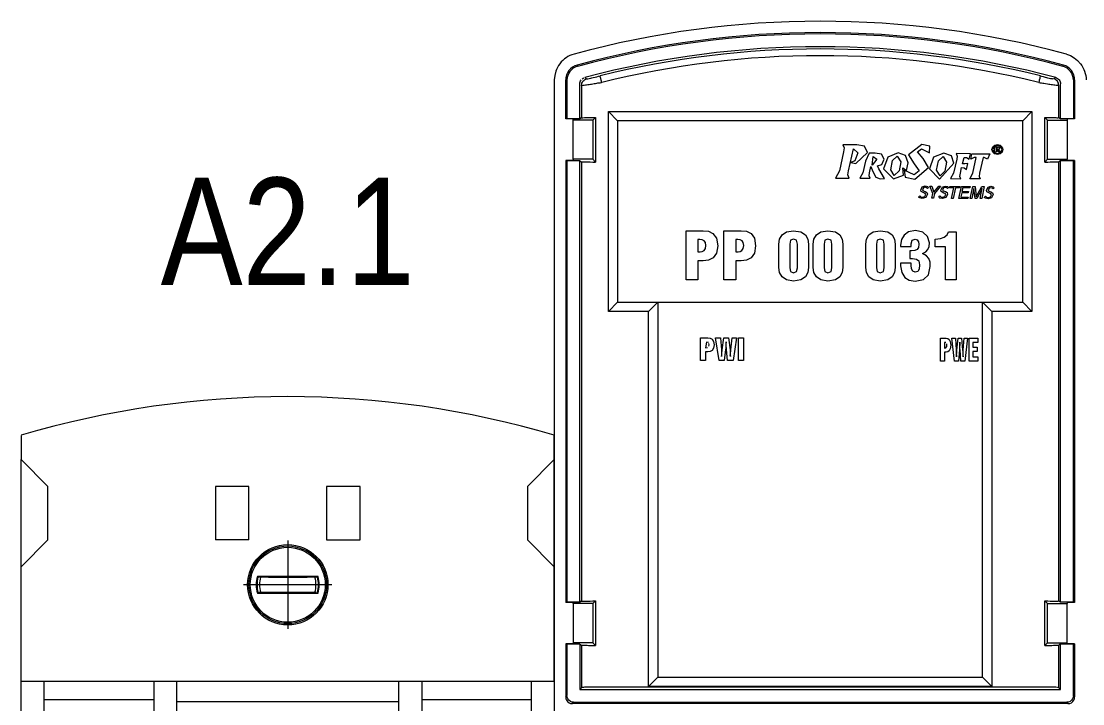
# Model space of a CAD drawing. Header units: millimetres. Extents: x -6000 to 26000, y -6000 to 26000.
# Drawn here: x 86.51 to 97.54, y -4534.85 to -4527.76 of the extents above; entities that cross this region are included whole.
import ezdxf

# ---------------------------------------------------------------- set-up
doc = ezdxf.new("R2010")
doc.units = ezdxf.units.MM
doc.header["$MEASUREMENT"] = 0
doc.linetypes.add('DOT_CENTER', pattern=[14, 12, -1, 0, -1])
for name, color, linetype, lineweight in [('Чертеж и Рисунок_Ном._пера__1', 7, 'Continuous', 15), ('Чертеж и Рисунок_Ном._пера__2', 8, 'Continuous', 15), ('Чертеж и Рисунок_Ном._пера__7', 7, 'Continuous', 15)]:
    doc.layers.add(name, color=color, linetype=linetype, lineweight=lineweight)
doc.styles.add('СГЕНЕРИР_СТИЛЬ_1', font='')
doc.styles.get('СГЕНЕРИР_СТИЛЬ_1').set_extended_font_data('Arial Narrow')

msp = doc.modelspace()

# ---------------------------------------------------------------- linework, layer by layer
at = {"layer": 'Чертеж и Рисунок_Ном._пера__1', "color": 7, "linetype": 'Continuous', "lineweight": 15, "flags": 128}
for points in [[(95.272, -4529.061), (95.192, -4529.045), (95.046, -4529.044), (95.06, -4529.077), (95.053, -4529.12), (95.01, -4529.314), (94.969, -4529.391), (95.113, -4529.391), (95.098, -4529.358), (95.105, -4529.315), (95.155, -4529.086)], [(95.128, -4529.228), (95.18, -4529.239), (95.302, -4529.124), (95.272, -4529.061)], [(95.948, -4529.059), (95.866, -4529.042), (95.727, -4529.149), (95.785, -4529.244)], [(95.861, -4529.088), (95.944, -4529.127), (95.948, -4529.059)], [(96.602, -4529.121), (96.594, -4529.094), (96.602, -4529.068)], [(96.602, -4529.121), (96.594, -4529.094), (96.602, -4529.068)], [(96.602, -4529.068), (96.623, -4529.049)], [(96.602, -4529.068), (96.623, -4529.049)], [(96.611, -4529.073), (96.605, -4529.095), (96.611, -4529.116), (96.628, -4529.131)], [(96.611, -4529.073), (96.605, -4529.095), (96.611, -4529.116), (96.628, -4529.131)], [(96.628, -4529.058), (96.611, -4529.073)], [(96.628, -4529.058), (96.611, -4529.073)], [(96.623, -4529.049), (96.651, -4529.042)], [(96.623, -4529.049), (96.651, -4529.042)], [(96.625, -4529.123), (96.625, -4529.067), (96.637, -4529.067), (96.656, -4529.067), (96.671, -4529.075)], [(96.625, -4529.123), (96.625, -4529.067), (96.637, -4529.067), (96.656, -4529.067), (96.671, -4529.075)], [(96.651, -4529.053), (96.628, -4529.058)], [(96.651, -4529.053), (96.628, -4529.058)], [(96.655, -4529.077), (96.642, -4529.076), (96.637, -4529.091)], [(96.655, -4529.077), (96.642, -4529.076), (96.637, -4529.091)], [(96.651, -4529.042), (96.679, -4529.049)], [(96.651, -4529.042), (96.679, -4529.049)], [(96.673, -4529.058), (96.651, -4529.053)], [(96.673, -4529.058), (96.651, -4529.053)], [(96.659, -4529.088), (96.655, -4529.077)], [(96.659, -4529.088), (96.655, -4529.077)], [(96.671, -4529.075), (96.669, -4529.094)], [(96.671, -4529.075), (96.669, -4529.094)], [(96.69, -4529.074), (96.673, -4529.058)], [(96.69, -4529.074), (96.673, -4529.058)], [(96.673, -4529.132), (96.69, -4529.116), (96.696, -4529.095), (96.69, -4529.074)], [(96.673, -4529.132), (96.69, -4529.116), (96.696, -4529.095), (96.69, -4529.074)], [(96.679, -4529.049), (96.699, -4529.069)], [(96.679, -4529.049), (96.699, -4529.069)], [(96.699, -4529.069), (96.707, -4529.095), (96.699, -4529.121)], [(96.699, -4529.069), (96.707, -4529.095), (96.699, -4529.121)], [(95.155, -4529.086), (95.201, -4529.13), (95.172, -4529.212)], [(95.448, -4529.143), (95.382, -4529.133), (95.32, -4529.133), (95.281, -4529.215), (95.253, -4529.335), (95.222, -4529.392), (95.329, -4529.393), (95.318, -4529.367), (95.323, -4529.336), (95.337, -4529.272), (95.356, -4529.322), (95.388, -4529.382)], [(95.452, -4529.25), (95.474, -4529.194), (95.448, -4529.143)], [(95.512, -4529.172), (95.469, -4529.294), (95.573, -4529.399), (95.676, -4529.36), (95.668, -4529.285)], [(95.698, -4529.158), (95.619, -4529.129), (95.512, -4529.172)], [(95.563, -4529.209), (95.611, -4529.164)], [(95.611, -4529.164), (95.647, -4529.223), (95.631, -4529.316)], [(95.668, -4529.285), (95.708, -4529.311), (95.723, -4529.234), (95.698, -4529.158)], [(95.785, -4529.244), (95.839, -4529.314), (95.786, -4529.356), (95.684, -4529.31), (95.693, -4529.382), (95.793, -4529.402), (95.935, -4529.281), (95.879, -4529.188)], [(95.879, -4529.188), (95.82, -4529.118), (95.861, -4529.088)], [(95.987, -4529.174), (95.944, -4529.296), (96.049, -4529.402), (96.198, -4529.237), (96.174, -4529.16)], [(96.095, -4529.131), (95.987, -4529.174)], [(96.038, -4529.212), (96.086, -4529.166)], [(96.086, -4529.166), (96.122, -4529.225), (96.106, -4529.318)], [(96.174, -4529.16), (96.095, -4529.131)], [(96.622, -4529.14), (96.602, -4529.121)], [(96.622, -4529.14), (96.602, -4529.121)], [(96.651, -4529.147), (96.622, -4529.14)], [(96.651, -4529.147), (96.622, -4529.14)], [(96.651, -4529.104), (96.64, -4529.1), (96.637, -4529.123), (96.625, -4529.123)], [(96.651, -4529.104), (96.64, -4529.1), (96.637, -4529.123), (96.625, -4529.123)], [(96.628, -4529.131), (96.651, -4529.137)], [(96.628, -4529.131), (96.651, -4529.137)], [(96.637, -4529.091), (96.651, -4529.091)], [(96.637, -4529.091), (96.651, -4529.091)], [(96.651, -4529.137), (96.673, -4529.132)], [(96.651, -4529.137), (96.673, -4529.132)], [(96.679, -4529.14), (96.651, -4529.147)], [(96.679, -4529.14), (96.651, -4529.147)], [(96.669, -4529.094), (96.657, -4529.098)], [(96.669, -4529.094), (96.657, -4529.098)], [(96.699, -4529.121), (96.679, -4529.14)], [(96.699, -4529.121), (96.679, -4529.14)], [(95.172, -4529.212), (95.128, -4529.228)], [(95.42, -4529.295), (95.406, -4529.265), (95.452, -4529.25)], [(95.478, -4529.394), (95.42, -4529.295)], [(95.631, -4529.316), (95.58, -4529.364), (95.545, -4529.306), (95.563, -4529.209)], [(96.056, -4529.367), (96.02, -4529.308), (96.038, -4529.212)], [(95.388, -4529.382), (95.434, -4529.399)], [(95.434, -4529.399), (95.478, -4529.394)], [(96.106, -4529.318), (96.056, -4529.367)], [(95.901, -4529.551), (95.886, -4529.545), (95.86, -4529.531), (95.854, -4529.515), (95.871, -4529.481)], [(95.871, -4529.481), (95.901, -4529.473)], [(95.883, -4529.492), (95.873, -4529.51), (95.877, -4529.521)], [(95.877, -4529.521), (95.891, -4529.527), (95.902, -4529.531), (95.919, -4529.54), (95.926, -4529.559), (95.907, -4529.593)], [(95.915, -4529.491), (95.9, -4529.487), (95.883, -4529.492)], [(95.901, -4529.473), (95.924, -4529.479)], [(95.924, -4529.479), (95.936, -4529.488), (95.925, -4529.499), (95.915, -4529.491)], [(96.109, -4529.552), (96.095, -4529.546), (96.068, -4529.532), (96.063, -4529.516), (96.08, -4529.482)], [(96.08, -4529.482), (96.11, -4529.474), (96.133, -4529.48), (96.144, -4529.489), (96.134, -4529.5), (96.124, -4529.492)], [(96.091, -4529.493), (96.082, -4529.511), (96.086, -4529.522)], [(96.086, -4529.522), (96.1, -4529.528), (96.111, -4529.532), (96.128, -4529.541)], [(96.124, -4529.492), (96.109, -4529.488), (96.091, -4529.493)], [(96.542, -4529.535), (96.536, -4529.518), (96.554, -4529.484)], [(96.554, -4529.484), (96.583, -4529.476), (96.607, -4529.482)], [(96.565, -4529.496), (96.555, -4529.514), (96.559, -4529.524)], [(96.559, -4529.524), (96.573, -4529.531), (96.584, -4529.534), (96.601, -4529.544)], [(96.582, -4529.491), (96.565, -4529.496)], [(96.597, -4529.494), (96.582, -4529.491)], [(96.607, -4529.482), (96.618, -4529.491), (96.607, -4529.502), (96.597, -4529.494)], [(95.846, -4529.597), (95.833, -4529.588), (95.844, -4529.576)], [(95.844, -4529.576), (95.857, -4529.585)], [(95.907, -4529.593), (95.871, -4529.603), (95.846, -4529.597)], [(95.857, -4529.585), (95.875, -4529.589)], [(95.875, -4529.589), (95.897, -4529.582)], [(95.897, -4529.582), (95.906, -4529.562), (95.901, -4529.551)], [(96.054, -4529.598), (96.042, -4529.589), (96.053, -4529.577)], [(96.053, -4529.577), (96.065, -4529.586)], [(96.116, -4529.594), (96.08, -4529.604), (96.054, -4529.598)], [(96.065, -4529.586), (96.084, -4529.59)], [(96.084, -4529.59), (96.106, -4529.583)], [(96.106, -4529.583), (96.115, -4529.563), (96.109, -4529.552)], [(96.128, -4529.541), (96.134, -4529.56), (96.116, -4529.594)], [(96.554, -4529.606), (96.528, -4529.6), (96.515, -4529.591), (96.526, -4529.58)], [(96.526, -4529.58), (96.539, -4529.589)], [(96.539, -4529.589), (96.557, -4529.593)], [(96.583, -4529.555), (96.569, -4529.549), (96.542, -4529.535)], [(96.589, -4529.596), (96.554, -4529.606)], [(96.557, -4529.593), (96.579, -4529.585)], [(96.579, -4529.585), (96.588, -4529.566), (96.583, -4529.555)], [(96.601, -4529.544), (96.608, -4529.562), (96.589, -4529.596)]]:
    msp.add_lwpolyline(points, dxfattribs=at)
for points in [[(95.349, -4529.256), (95.361, -4529.166), (95.398, -4529.194)], [(96.371, -4529.138), (96.222, -4529.137), (96.233, -4529.162), (96.228, -4529.194), (96.196, -4529.34), (96.165, -4529.397), (96.272, -4529.398), (96.262, -4529.373), (96.267, -4529.34), (96.279, -4529.282), (96.307, -4529.283), (96.33, -4529.301), (96.344, -4529.241), (96.312, -4529.244), (96.288, -4529.244), (96.304, -4529.176), (96.329, -4529.176), (96.358, -4529.193)], [(96.573, -4529.139), (96.548, -4529.193), (96.512, -4529.177), (96.502, -4529.177), (96.465, -4529.341), (96.461, -4529.374), (96.471, -4529.399), (96.363, -4529.398), (96.394, -4529.341), (96.431, -4529.177), (96.41, -4529.176), (96.374, -4529.193), (96.386, -4529.138)], [(96.657, -4529.098), (96.666, -4529.105), (96.677, -4529.123), (96.662, -4529.123), (96.657, -4529.114)], [(96.657, -4529.098), (96.666, -4529.105), (96.677, -4529.123), (96.662, -4529.123), (96.657, -4529.114)], [(95.969, -4529.476), (95.992, -4529.536), (96.041, -4529.476), (96.06, -4529.476), (95.997, -4529.551), (95.987, -4529.601), (95.97, -4529.601), (95.98, -4529.551), (95.949, -4529.476)], [(96.19, -4529.602), (96.173, -4529.602), (96.197, -4529.492), (96.154, -4529.492), (96.157, -4529.477), (96.259, -4529.477), (96.256, -4529.492), (96.214, -4529.492)], [(96.343, -4529.603), (96.251, -4529.602), (96.277, -4529.477), (96.368, -4529.478), (96.365, -4529.493), (96.291, -4529.492), (96.283, -4529.529), (96.352, -4529.529), (96.348, -4529.544), (96.28, -4529.544), (96.271, -4529.587), (96.346, -4529.588)], [(96.419, -4529.478), (96.432, -4529.584), (96.49, -4529.478), (96.514, -4529.478), (96.488, -4529.604), (96.471, -4529.603), (96.487, -4529.53), (96.494, -4529.498), (96.436, -4529.603), (96.42, -4529.603), (96.407, -4529.498), (96.4, -4529.529), (96.384, -4529.603), (96.368, -4529.603), (96.395, -4529.478)]]:
    msp.add_lwpolyline(points, close=True, dxfattribs=at)
at = {"layer": 'Чертеж и Рисунок_Ном._пера__2', "color": 8, "linetype": 'DOT_CENTER', "lineweight": 15}
for p, q in [((89.281, -4533.156), (89.281, -4534.074)), ((89.74, -4533.615), (88.822, -4533.615))]:
    msp.add_line(p, q, dxfattribs=at)
at = {"layer": 'Чертеж и Рисунок_Ном._пера__2', "color": 8, "linetype": 'Continuous', "lineweight": 15}
msp.add_circle((89.281, -4533.615), 0.389, dxfattribs=at)
for radius, start, end in [(0.319, 165.6045, 194.3955), (0.293, 164.6084, 195.3916), (0.293, 344.6084, 15.3916), (0.319, 345.6045, 14.3955)]:
    msp.add_arc((89.281, -4533.615), radius, start, end, dxfattribs=at)
at = {"layer": 'Чертеж и Рисунок_Ном._пера__7', "color": 7, "linetype": 'Continuous', "lineweight": 15}
for p, q in [((92.286, -4528.217), (92.289, -4528.23)), ((97.335, -4528.217), (97.332, -4528.23)), ((92.049, -4528.371), (92.049, -4534.967)), ((92.168, -4528.777), (92.168, -4528.372)), ((92.181, -4528.372), (92.168, -4528.372)), ((92.181, -4528.372), (92.181, -4528.775)), ((92.314, -4528.775), (92.314, -4528.413)), ((97.307, -4528.775), (97.307, -4528.413)), ((97.44, -4528.372), (97.44, -4528.775)), ((97.44, -4528.372), (97.453, -4528.372)), ((97.453, -4528.372), (97.453, -4528.777)), ((92.333, -4528.428), (92.333, -4528.765)), ((97.288, -4528.765), (97.288, -4528.428)), ((92.611, -4528.699), (97.01, -4528.699)), ((92.611, -4528.699), (92.707, -4528.795)), ((92.611, -4530.775), (92.611, -4528.699)), ((96.914, -4528.795), (97.01, -4528.699)), ((97.01, -4528.699), (97.01, -4530.775)), ((92.181, -4528.775), (92.168, -4528.777)), ((92.244, -4528.777), (92.168, -4528.777)), ((92.314, -4528.775), (92.181, -4528.775)), ((92.244, -4528.79), (92.244, -4528.777)), ((92.45, -4528.79), (92.244, -4528.79)), ((92.244, -4529.196), (92.244, -4528.79)), ((92.333, -4528.765), (92.314, -4528.775)), ((92.45, -4528.79), (92.478, -4528.762)), ((92.45, -4528.79), (92.45, -4529.196)), ((92.478, -4528.762), (92.478, -4529.224)), ((96.914, -4528.795), (92.707, -4528.795)), ((92.707, -4528.795), (92.707, -4530.679)), ((96.914, -4530.679), (96.914, -4528.795)), ((97.143, -4529.224), (97.143, -4528.762)), ((97.143, -4528.762), (97.171, -4528.79)), ((97.171, -4528.79), (97.377, -4528.79)), ((97.171, -4529.196), (97.171, -4528.79)), ((97.307, -4528.775), (97.288, -4528.765)), ((97.44, -4528.775), (97.307, -4528.775)), ((97.377, -4528.777), (97.377, -4528.79)), ((97.453, -4528.777), (97.377, -4528.777)), ((97.377, -4528.79), (97.377, -4529.196)), ((97.453, -4528.777), (97.44, -4528.775)), ((92.168, -4529.208), (92.168, -4533.799)), ((92.181, -4529.211), (92.168, -4529.208)), ((92.244, -4529.208), (92.168, -4529.208)), ((92.314, -4529.211), (92.181, -4529.211)), ((92.181, -4529.211), (92.181, -4533.796)), ((92.45, -4529.196), (92.244, -4529.196)), ((92.244, -4529.196), (92.244, -4529.208)), ((92.314, -4529.211), (92.333, -4529.221)), ((92.314, -4533.796), (92.314, -4529.211)), ((92.333, -4529.221), (92.333, -4533.787)), ((92.478, -4529.224), (92.45, -4529.196)), ((97.143, -4529.224), (97.171, -4529.196)), ((97.171, -4529.196), (97.377, -4529.196)), ((97.307, -4529.211), (97.288, -4529.221)), ((97.288, -4533.787), (97.288, -4529.221)), ((97.44, -4529.211), (97.307, -4529.211)), ((97.307, -4533.796), (97.307, -4529.211)), ((97.377, -4529.208), (97.377, -4529.196)), ((97.453, -4529.208), (97.377, -4529.208)), ((97.453, -4529.208), (97.44, -4529.211)), ((97.44, -4533.796), (97.44, -4529.211)), ((97.453, -4529.208), (97.453, -4533.799)), ((92.611, -4530.775), (92.707, -4530.679)), ((92.707, -4530.679), (93.125, -4530.679)), ((93.028, -4530.775), (93.125, -4530.679)), ((93.125, -4530.679), (93.125, -4534.573)), ((93.125, -4530.679), (96.496, -4530.679)), ((96.496, -4530.679), (96.914, -4530.679)), ((96.496, -4530.679), (96.593, -4530.775)), ((96.496, -4534.573), (96.496, -4530.679)), ((96.914, -4530.679), (97.01, -4530.775)), ((93.028, -4530.775), (92.611, -4530.775)), ((93.028, -4534.67), (93.028, -4530.775)), ((97.01, -4530.775), (96.593, -4530.775)), ((96.593, -4530.775), (96.593, -4534.67)), ((86.513, -4532.063), (86.513, -4532.315)), ((92.049, -4532.315), (92.049, -4532.063)), ((86.513, -4532.315), (86.791, -4532.593)), ((86.513, -4533.427), (86.513, -4532.315)), ((91.771, -4532.593), (92.049, -4532.315)), ((92.049, -4533.427), (92.049, -4532.315)), ((86.791, -4533.149), (86.791, -4532.593)), ((88.53, -4532.593), (88.53, -4533.149)), ((88.878, -4532.593), (88.53, -4532.593)), ((88.878, -4533.149), (88.878, -4532.593)), ((89.685, -4532.593), (89.685, -4533.149)), ((90.032, -4532.593), (89.685, -4532.593)), ((90.032, -4533.149), (90.032, -4532.593)), ((91.771, -4532.593), (91.771, -4533.149)), ((86.513, -4533.427), (86.791, -4533.149)), ((88.878, -4533.149), (88.53, -4533.149)), ((89.685, -4533.149), (90.032, -4533.149)), ((91.771, -4533.149), (92.049, -4533.427)), ((86.513, -4534.617), (86.513, -4533.427)), ((92.049, -4534.617), (92.049, -4533.427)), ((89.596, -4533.528), (88.966, -4533.528)), ((88.966, -4533.703), (89.596, -4533.703)), ((92.181, -4533.796), (92.168, -4533.799)), ((92.244, -4533.799), (92.168, -4533.799)), ((92.314, -4533.796), (92.181, -4533.796)), ((92.244, -4533.811), (92.244, -4533.799)), ((92.45, -4533.811), (92.244, -4533.811)), ((92.244, -4533.811), (92.244, -4534.218)), ((92.333, -4533.787), (92.314, -4533.796)), ((92.45, -4533.811), (92.478, -4533.783)), ((92.45, -4533.811), (92.45, -4534.218)), ((92.478, -4533.783), (92.478, -4534.245)), ((97.143, -4533.783), (97.171, -4533.811)), ((97.143, -4534.245), (97.143, -4533.783)), ((97.171, -4534.218), (97.171, -4533.811)), ((97.171, -4533.811), (97.377, -4533.811)), ((97.307, -4533.796), (97.288, -4533.787)), ((97.44, -4533.796), (97.307, -4533.796)), ((97.377, -4533.799), (97.377, -4533.811)), ((97.453, -4533.799), (97.377, -4533.799)), ((97.377, -4534.218), (97.377, -4533.811)), ((97.453, -4533.799), (97.44, -4533.796)), ((92.168, -4534.23), (92.168, -4534.78)), ((92.244, -4534.23), (92.168, -4534.23)), ((92.181, -4534.232), (92.168, -4534.23)), ((92.314, -4534.232), (92.181, -4534.232)), ((92.181, -4534.232), (92.181, -4534.766)), ((92.45, -4534.218), (92.244, -4534.218)), ((92.244, -4534.218), (92.244, -4534.23)), ((92.314, -4534.232), (92.333, -4534.242)), ((92.314, -4534.232), (92.314, -4534.703)), ((92.333, -4534.242), (92.333, -4534.684)), ((92.478, -4534.245), (92.45, -4534.218)), ((97.143, -4534.245), (97.171, -4534.218)), ((97.171, -4534.218), (97.377, -4534.218)), ((97.307, -4534.232), (97.288, -4534.242)), ((97.288, -4534.684), (97.288, -4534.242)), ((97.44, -4534.232), (97.307, -4534.232)), ((97.307, -4534.703), (97.307, -4534.232)), ((97.377, -4534.23), (97.377, -4534.218)), ((97.453, -4534.23), (97.377, -4534.23)), ((97.453, -4534.23), (97.44, -4534.232)), ((97.44, -4534.766), (97.44, -4534.232)), ((97.453, -4534.23), (97.453, -4534.78)), ((93.028, -4534.67), (93.125, -4534.573)), ((93.125, -4534.573), (96.496, -4534.573)), ((96.496, -4534.573), (96.593, -4534.67)), ((86.513, -4536.821), (86.513, -4534.617)), ((86.513, -4534.617), (86.75, -4534.617)), ((86.75, -4534.617), (87.89, -4534.617)), ((86.75, -4534.81), (86.75, -4534.617)), ((87.89, -4534.617), (88.127, -4534.617)), ((87.89, -4534.617), (87.89, -4534.81)), ((88.127, -4534.617), (90.436, -4534.617)), ((88.127, -4534.617), (88.127, -4534.828)), ((90.436, -4534.617), (90.672, -4534.617)), ((90.436, -4534.828), (90.436, -4534.617)), ((90.672, -4534.617), (91.813, -4534.617)), ((90.672, -4534.617), (90.672, -4534.81)), ((91.813, -4534.81), (91.813, -4534.617)), ((91.813, -4534.617), (92.049, -4534.617)), ((92.049, -4534.617), (92.049, -4536.821)), ((92.314, -4534.703), (92.333, -4534.684)), ((92.314, -4534.703), (97.307, -4534.703)), ((97.08, -4534.677), (92.541, -4534.677)), ((96.593, -4534.67), (93.028, -4534.67)), ((97.288, -4534.684), (97.307, -4534.703)), ((86.75, -4536.821), (86.75, -4534.81)), ((87.89, -4534.81), (86.75, -4534.81)), ((87.89, -4534.81), (87.89, -4536.821)), ((90.672, -4534.81), (90.672, -4536.821)), ((91.813, -4534.81), (90.672, -4534.81)), ((91.813, -4536.821), (91.813, -4534.81)), ((92.168, -4534.78), (92.181, -4534.766)), ((97.453, -4534.78), (97.44, -4534.766)), ((88.127, -4534.828), (90.436, -4534.828)), ((88.127, -4534.828), (88.127, -4535.104)), ((90.436, -4535.104), (90.436, -4534.828)), ((92.237, -4534.849), (92.25, -4534.836)), ((97.384, -4534.849), (92.237, -4534.849)), ((92.25, -4534.836), (97.371, -4534.836)), ((97.384, -4534.849), (97.371, -4534.836))]:
    msp.add_line(p, q, dxfattribs=at)
at = {"layer": 'Чертеж и Рисунок_Ном._пера__7', "color": 7, "linetype": 'Continuous', "lineweight": 15, "flags": 128}
for points in [[(92.254, -4528.103), (92.233, -4528.11), (92.212, -4528.119), (92.191, -4528.129), (92.172, -4528.141), (92.155, -4528.153), (92.137, -4528.169), (92.121, -4528.185), (92.106, -4528.203), (92.094, -4528.22), (92.082, -4528.241), (92.071, -4528.263), (92.064, -4528.282), (92.053, -4528.326), (92.049, -4528.371)], [(97.367, -4528.103), (97.409, -4528.119), (97.449, -4528.141), (97.484, -4528.169), (97.515, -4528.203), (97.529, -4528.223), (97.539, -4528.241), (97.55, -4528.263), (97.557, -4528.282), (97.563, -4528.304), (97.568, -4528.326), (97.571, -4528.35), (97.572, -4528.371)], [(92.314, -4528.413), (92.315, -4528.402), (92.317, -4528.391), (92.322, -4528.38), (92.328, -4528.371)], [(92.333, -4528.428), (92.334, -4528.417), (92.336, -4528.406), (92.341, -4528.396), (92.347, -4528.386), (92.355, -4528.377), (92.364, -4528.37), (92.374, -4528.364), (92.385, -4528.361)], [(92.333, -4528.428), (92.346, -4528.427), (92.361, -4528.425), (92.372, -4528.424), (92.385, -4528.422), (92.397, -4528.42), (92.413, -4528.418), (92.424, -4528.416), (92.435, -4528.414), (92.449, -4528.412), (92.464, -4528.41), (92.478, -4528.408), (92.491, -4528.405), (92.503, -4528.403), (92.515, -4528.402), (92.525, -4528.4), (92.541, -4528.397)], [(92.34, -4528.359), (92.349, -4528.353), (92.359, -4528.348)], [(92.385, -4528.361), (92.375, -4528.353), (92.365, -4528.346)], [(92.385, -4528.361), (92.397, -4528.36), (92.411, -4528.357), (92.428, -4528.353), (92.439, -4528.351), (92.453, -4528.347), (92.473, -4528.342), (92.49, -4528.338), (92.507, -4528.334), (92.525, -4528.33)], [(92.529, -4528.346), (92.526, -4528.335)], [(92.541, -4528.397), (92.538, -4528.385), (92.535, -4528.373), (92.531, -4528.357), (92.529, -4528.346)], [(97.092, -4528.346), (97.09, -4528.357), (97.086, -4528.373), (97.083, -4528.385), (97.08, -4528.397)], [(97.08, -4528.397), (97.095, -4528.4), (97.11, -4528.402), (97.123, -4528.404), (97.134, -4528.406), (97.151, -4528.409), (97.172, -4528.412), (97.186, -4528.414), (97.197, -4528.416), (97.208, -4528.418), (97.224, -4528.42), (97.236, -4528.422), (97.249, -4528.424), (97.26, -4528.425), (97.275, -4528.427), (97.287, -4528.428)], [(97.096, -4528.33), (97.093, -4528.342)], [(97.096, -4528.33), (97.109, -4528.333), (97.127, -4528.337), (97.138, -4528.34), (97.148, -4528.342), (97.16, -4528.345), (97.171, -4528.348), (97.187, -4528.352), (97.202, -4528.355), (97.218, -4528.358), (97.228, -4528.36)], [(97.256, -4528.346), (97.246, -4528.353), (97.236, -4528.361)], [(97.288, -4528.428), (97.287, -4528.417), (97.285, -4528.406), (97.28, -4528.396), (97.274, -4528.386), (97.266, -4528.377), (97.257, -4528.37), (97.247, -4528.364), (97.236, -4528.361)], [(97.256, -4528.346), (97.266, -4528.35), (97.276, -4528.355), (97.285, -4528.363), (97.293, -4528.371), (97.299, -4528.38), (97.304, -4528.391), (97.306, -4528.402), (97.307, -4528.413)], [(92.333, -4528.765), (92.345, -4528.764), (92.363, -4528.763), (92.375, -4528.763), (92.389, -4528.763), (92.404, -4528.762), (92.421, -4528.762), (92.448, -4528.762), (92.478, -4528.762)], [(97.143, -4528.762), (97.173, -4528.762), (97.2, -4528.762), (97.217, -4528.762), (97.232, -4528.763), (97.246, -4528.763), (97.258, -4528.763), (97.268, -4528.764), (97.282, -4528.764)], [(92.333, -4529.221), (92.345, -4529.222), (92.363, -4529.222), (92.375, -4529.223), (92.389, -4529.223), (92.404, -4529.223), (92.421, -4529.223), (92.448, -4529.224), (92.478, -4529.224)], [(97.143, -4529.224), (97.173, -4529.224), (97.2, -4529.223), (97.217, -4529.223), (97.232, -4529.223), (97.246, -4529.223), (97.258, -4529.222), (97.268, -4529.222), (97.282, -4529.221)], [(93.541, -4530.449), (93.417, -4530.449), (93.417, -4529.938), (93.596, -4529.938), (93.649, -4529.944)], [(93.649, -4529.944), (93.697, -4529.967), (93.732, -4530.014)], [(93.935, -4530.449), (93.811, -4530.449), (93.811, -4529.938), (93.99, -4529.938), (94.044, -4529.944)], [(94.044, -4529.944), (94.092, -4529.967), (94.127, -4530.014)], [(94.382, -4530.078), (94.389, -4530.026), (94.414, -4529.981), (94.46, -4529.949)], [(94.46, -4529.949), (94.534, -4529.938), (94.611, -4529.949)], [(94.611, -4529.949), (94.658, -4529.981), (94.682, -4530.026), (94.688, -4530.078), (94.688, -4530.319), (94.682, -4530.371), (94.658, -4530.416), (94.611, -4530.448)], [(94.739, -4530.078), (94.746, -4530.026), (94.771, -4529.981), (94.817, -4529.949)], [(94.817, -4529.949), (94.891, -4529.938), (94.968, -4529.949)], [(94.968, -4529.949), (95.015, -4529.981), (95.039, -4530.026), (95.046, -4530.078), (95.046, -4530.319), (95.039, -4530.371), (95.015, -4530.416), (94.968, -4530.448)], [(95.283, -4530.078), (95.29, -4530.026), (95.315, -4529.981), (95.361, -4529.949)], [(95.361, -4529.949), (95.435, -4529.938), (95.512, -4529.949)], [(95.512, -4529.949), (95.559, -4529.981), (95.583, -4530.026), (95.59, -4530.078), (95.59, -4530.319), (95.583, -4530.371), (95.559, -4530.416), (95.512, -4530.448)], [(95.729, -4529.95), (95.682, -4529.983), (95.654, -4530.03)], [(95.799, -4529.937), (95.729, -4529.95)], [(95.875, -4529.954), (95.799, -4529.937)], [(95.925, -4529.998), (95.875, -4529.954)], [(96.06, -4530.019), (96.099, -4530.004), (96.128, -4529.98), (96.142, -4529.948), (96.221, -4529.948), (96.221, -4530.449), (96.111, -4530.449), (96.111, -4530.104)], [(93.732, -4530.014), (93.746, -4530.094), (93.733, -4530.171), (93.698, -4530.219), (93.65, -4530.243), (93.596, -4530.25), (93.541, -4530.25), (93.541, -4530.449)], [(93.605, -4530.042), (93.585, -4530.032), (93.561, -4530.03), (93.541, -4530.03), (93.541, -4530.158)], [(93.618, -4530.124), (93.623, -4530.092), (93.618, -4530.061), (93.605, -4530.042)], [(94.127, -4530.014), (94.14, -4530.094), (94.127, -4530.171), (94.092, -4530.219), (94.044, -4530.243), (93.99, -4530.25), (93.935, -4530.25), (93.935, -4530.449)], [(93.999, -4530.042), (93.98, -4530.032), (93.955, -4530.03), (93.935, -4530.03), (93.935, -4530.158)], [(94.012, -4530.124), (94.017, -4530.092), (94.012, -4530.061), (93.999, -4530.042)], [(94.502, -4530.037), (94.495, -4530.076), (94.495, -4530.322), (94.502, -4530.36)], [(94.532, -4530.024), (94.502, -4530.037)], [(94.502, -4530.36), (94.532, -4530.374), (94.566, -4530.36), (94.575, -4530.322), (94.575, -4530.076), (94.566, -4530.037), (94.532, -4530.024)], [(94.859, -4530.037), (94.852, -4530.076), (94.852, -4530.322), (94.859, -4530.36)], [(94.889, -4530.024), (94.859, -4530.037)], [(94.859, -4530.36), (94.889, -4530.374), (94.923, -4530.36), (94.932, -4530.322), (94.932, -4530.076), (94.923, -4530.037), (94.889, -4530.024)], [(95.403, -4530.037), (95.396, -4530.076), (95.396, -4530.322), (95.403, -4530.36)], [(95.433, -4530.024), (95.403, -4530.037)], [(95.403, -4530.36), (95.433, -4530.374), (95.467, -4530.36), (95.476, -4530.322), (95.476, -4530.076), (95.467, -4530.037), (95.433, -4530.024)], [(95.654, -4530.03), (95.646, -4530.086), (95.646, -4530.1), (95.754, -4530.1)], [(95.754, -4530.1), (95.754, -4530.073), (95.766, -4530.037)], [(95.766, -4530.037), (95.796, -4530.024)], [(95.796, -4530.024), (95.819, -4530.032)], [(95.819, -4530.032), (95.831, -4530.052)], [(95.831, -4530.052), (95.835, -4530.078), (95.831, -4530.112)], [(95.941, -4530.101), (95.944, -4530.065), (95.925, -4529.998)], [(96.111, -4530.104), (96.006, -4530.104), (96.006, -4530.025), (96.06, -4530.019)], [(93.541, -4530.158), (93.563, -4530.158), (93.585, -4530.155)], [(93.585, -4530.155), (93.604, -4530.144), (93.618, -4530.124)], [(93.935, -4530.158), (93.957, -4530.158), (93.979, -4530.155)], [(93.979, -4530.155), (93.998, -4530.144), (94.012, -4530.124)], [(94.414, -4530.417), (94.389, -4530.371), (94.382, -4530.319), (94.382, -4530.078)], [(94.771, -4530.417), (94.746, -4530.371), (94.739, -4530.319), (94.739, -4530.078)], [(95.315, -4530.417), (95.29, -4530.371), (95.283, -4530.319), (95.283, -4530.078)], [(95.795, -4530.143), (95.76, -4530.145), (95.743, -4530.145), (95.743, -4530.226), (95.768, -4530.226), (95.811, -4530.232)], [(95.831, -4530.112), (95.818, -4530.133), (95.795, -4530.143)], [(95.872, -4530.174), (95.909, -4530.157)], [(95.915, -4530.197), (95.872, -4530.174)], [(95.909, -4530.157), (95.93, -4530.132)], [(95.93, -4530.132), (95.941, -4530.101)], [(95.758, -4530.332), (95.754, -4530.296), (95.754, -4530.276), (95.646, -4530.276), (95.646, -4530.301), (95.657, -4530.373)], [(95.811, -4530.232), (95.834, -4530.252)], [(95.834, -4530.252), (95.841, -4530.293)], [(95.841, -4530.293), (95.837, -4530.338)], [(95.94, -4530.227), (95.915, -4530.197)], [(95.952, -4530.264), (95.94, -4530.227)], [(95.954, -4530.31), (95.952, -4530.264)], [(95.657, -4530.373), (95.688, -4530.423)], [(95.772, -4530.359), (95.758, -4530.332)], [(95.797, -4530.369), (95.772, -4530.359)], [(95.823, -4530.362), (95.797, -4530.369)], [(95.837, -4530.338), (95.823, -4530.362)], [(95.882, -4530.446), (95.935, -4530.397)], [(95.935, -4530.397), (95.954, -4530.31)], [(94.611, -4530.448), (94.534, -4530.46), (94.46, -4530.448), (94.414, -4530.417)], [(94.968, -4530.448), (94.891, -4530.46), (94.817, -4530.448), (94.771, -4530.417)], [(95.512, -4530.448), (95.435, -4530.46), (95.361, -4530.448), (95.315, -4530.417)], [(95.688, -4530.423), (95.736, -4530.452)], [(95.736, -4530.452), (95.797, -4530.462)], [(95.797, -4530.462), (95.882, -4530.446)], [(93.621, -4531.287), (93.569, -4531.287), (93.569, -4531.051), (93.645, -4531.051), (93.667, -4531.054), (93.688, -4531.065)], [(93.688, -4531.065), (93.703, -4531.087), (93.708, -4531.123), (93.703, -4531.159)], [(93.829, -4531.158), (93.828, -4531.171), (93.815, -4531.287), (93.76, -4531.287), (93.723, -4531.051), (93.774, -4531.051)], [(93.774, -4531.051), (93.784, -4531.174), (93.785, -4531.19)], [(93.792, -4531.186), (93.793, -4531.175), (93.81, -4531.051), (93.858, -4531.051), (93.874, -4531.174), (93.876, -4531.189), (93.877, -4531.207), (93.877, -4531.226)], [(93.88, -4531.208), (93.881, -4531.19), (93.882, -4531.174), (93.895, -4531.051), (93.943, -4531.051), (93.906, -4531.287), (93.849, -4531.287), (93.838, -4531.171), (93.837, -4531.157)], [(96.101, -4531.291), (96.061, -4531.291), (96.061, -4531.055), (96.118, -4531.055), (96.135, -4531.058)], [(96.135, -4531.058), (96.15, -4531.068), (96.162, -4531.09)], [(96.261, -4531.14), (96.261, -4531.117), (96.26, -4531.096), (96.259, -4531.12), (96.258, -4531.143), (96.257, -4531.162), (96.256, -4531.175), (96.246, -4531.291), (96.205, -4531.291), (96.177, -4531.055), (96.215, -4531.055)], [(96.215, -4531.055), (96.223, -4531.178), (96.224, -4531.194)], [(96.228, -4531.189), (96.229, -4531.179), (96.242, -4531.055), (96.278, -4531.055), (96.29, -4531.178), (96.291, -4531.193)], [(96.296, -4531.193), (96.296, -4531.178), (96.306, -4531.055), (96.342, -4531.055), (96.314, -4531.291), (96.272, -4531.291), (96.263, -4531.175), (96.262, -4531.161), (96.261, -4531.14)], [(93.649, -4531.099), (93.63, -4531.094), (93.621, -4531.153)], [(93.621, -4531.153), (93.64, -4531.151)], [(93.703, -4531.159), (93.688, -4531.181), (93.668, -4531.192), (93.645, -4531.195), (93.621, -4531.195), (93.621, -4531.287)], [(93.654, -4531.137), (93.656, -4531.123), (93.654, -4531.108)], [(93.831, -4531.139), (93.829, -4531.158)], [(93.834, -4531.114), (93.834, -4531.093), (93.832, -4531.116), (93.831, -4531.139)], [(93.835, -4531.136), (93.834, -4531.114)], [(93.837, -4531.157), (93.835, -4531.136)], [(96.115, -4531.099), (96.101, -4531.097), (96.101, -4531.156)], [(96.101, -4531.156), (96.115, -4531.155)], [(96.115, -4531.155), (96.125, -4531.141)], [(96.125, -4531.141), (96.127, -4531.126), (96.125, -4531.112)], [(96.162, -4531.163), (96.151, -4531.185), (96.135, -4531.196)], [(96.162, -4531.09), (96.166, -4531.127), (96.162, -4531.163)], [(93.785, -4531.19), (93.786, -4531.21), (93.787, -4531.23)], [(93.787, -4531.23), (93.787, -4531.245), (93.789, -4531.223), (93.79, -4531.202)], [(93.79, -4531.202), (93.792, -4531.186)], [(93.88, -4531.227), (93.88, -4531.208)], [(96.135, -4531.196), (96.118, -4531.199), (96.101, -4531.199), (96.101, -4531.291)], [(96.224, -4531.194), (96.224, -4531.214), (96.225, -4531.233), (96.225, -4531.249), (96.227, -4531.226)], [(96.227, -4531.226), (96.228, -4531.206)], [(96.228, -4531.206), (96.228, -4531.189)], [(96.291, -4531.193), (96.292, -4531.211), (96.293, -4531.23)], [(96.293, -4531.23), (96.294, -4531.247), (96.294, -4531.231), (96.295, -4531.212)], [(96.295, -4531.212), (96.296, -4531.193)], [(88.998, -4533.537), (88.986, -4533.537), (88.975, -4533.536)], [(89.564, -4533.537), (89.483, -4533.538), (89.423, -4533.538), (89.338, -4533.538), (89.281, -4533.538), (89.225, -4533.538), (89.14, -4533.538), (89.08, -4533.538), (88.998, -4533.537)], [(89.59, -4533.536), (89.577, -4533.537), (89.567, -4533.537)], [(88.973, -4533.694), (88.984, -4533.693), (88.998, -4533.693)], [(88.998, -4533.693), (89.08, -4533.693), (89.14, -4533.692), (89.225, -4533.692), (89.281, -4533.692), (89.338, -4533.692), (89.423, -4533.692), (89.483, -4533.693), (89.564, -4533.693)], [(89.564, -4533.693), (89.576, -4533.693)], [(92.333, -4533.787), (92.345, -4533.786), (92.363, -4533.785), (92.375, -4533.785), (92.389, -4533.784), (92.404, -4533.784), (92.421, -4533.784), (92.448, -4533.783), (92.478, -4533.783)], [(97.143, -4533.783), (97.173, -4533.783), (97.2, -4533.784), (97.217, -4533.784), (97.232, -4533.784), (97.246, -4533.785), (97.258, -4533.785), (97.268, -4533.785), (97.282, -4533.786)], [(92.333, -4534.242), (92.345, -4534.243), (92.363, -4534.244), (92.375, -4534.244), (92.389, -4534.244), (92.404, -4534.245), (92.421, -4534.245), (92.448, -4534.245), (92.478, -4534.245)], [(97.143, -4534.245), (97.173, -4534.245), (97.2, -4534.245), (97.217, -4534.245), (97.232, -4534.244), (97.246, -4534.244), (97.258, -4534.244), (97.268, -4534.243), (97.282, -4534.243)], [(92.541, -4534.677), (92.509, -4534.677), (92.478, -4534.677), (92.449, -4534.677), (92.421, -4534.678), (92.396, -4534.679), (92.375, -4534.68), (92.363, -4534.68), (92.353, -4534.681), (92.339, -4534.682)], [(97.288, -4534.684), (97.276, -4534.681), (97.258, -4534.68), (97.246, -4534.68), (97.225, -4534.679), (97.2, -4534.678), (97.172, -4534.677), (97.143, -4534.677), (97.112, -4534.677), (97.08, -4534.677)], [(92.168, -4534.78), (92.17, -4534.798), (92.177, -4534.814), (92.188, -4534.829), (92.202, -4534.84), (92.219, -4534.847), (92.237, -4534.849)], [(92.25, -4534.836), (92.232, -4534.833), (92.216, -4534.826), (92.201, -4534.815), (92.19, -4534.801), (92.183, -4534.784), (92.181, -4534.766)], [(97.44, -4534.766), (97.438, -4534.784), (97.431, -4534.801), (97.42, -4534.815), (97.405, -4534.826), (97.389, -4534.833), (97.371, -4534.836)], [(97.384, -4534.849), (97.402, -4534.847), (97.419, -4534.84), (97.433, -4534.829), (97.444, -4534.814), (97.451, -4534.798), (97.453, -4534.78)]]:
    msp.add_lwpolyline(points, dxfattribs=at)
for points in [[(94.015, -4531.287), (93.962, -4531.287), (93.962, -4531.051), (94.015, -4531.051)], [(96.357, -4531.055), (96.448, -4531.055), (96.448, -4531.1), (96.396, -4531.1), (96.396, -4531.146), (96.442, -4531.146), (96.442, -4531.191), (96.396, -4531.191), (96.396, -4531.246), (96.448, -4531.246), (96.448, -4531.291), (96.357, -4531.291)], [(93.877, -4531.226), (93.878, -4531.244)]]:
    msp.add_lwpolyline(points, close=True, dxfattribs=at)
at = {"layer": 'Чертеж и Рисунок_Ном._пера__7', "color": 7, "linetype": 'Continuous', "lineweight": 15}
for radius in [0.417, 0.403]:
    msp.add_circle((89.281, -4533.615), radius, dxfattribs=at)
for centre, radius, start, end in [((94.811, -4537.499), 9.737, 74.7798, 105.2202), ((94.811, -4537.499), 9.619, 74.7815, 105.2185), ((94.811, -4537.499), 9.605, 74.7815, 105.2185), ((94.811, -4537.527), 9.501, 75.0855, 104.9145), ((94.811, -4537.527), 9.477, 76.0419, 103.9581), ((94.811, -4537.527), 9.407, 76.0419, 103.9581), ((92.328, -4528.372), 0.16, 105.2185, 180), ((92.328, -4528.372), 0.147, 105.2185, 180), ((97.293, -4528.372), 0.147, 0, 74.7815), ((97.293, -4528.372), 0.16, 0, 74.7815), ((89.281, -4541.398), 9.737, 73.4838, 106.5162), ((89.281, -4533.615), 0.327, 164.4848, 195.5152), ((89.281, -4533.615), 0.327, 344.4848, 15.5152)]:
    msp.add_arc(centre, radius, start, end, dxfattribs=at)

# ---------------------------------------------------------------- texts
at = {"layer": 'Чертеж и Рисунок_Ном._пера__1', "color": 7, "linetype": 'Continuous', "lineweight": 15, "char_height": 1.1128, "attachment_point": 7, "style": 'СГЕНЕРИР_СТИЛЬ_1'}
for s, insert in [('\\A1;{\\pql;\\fArial Narrow|b0|i0|c204|p34;A2.}', (87.962, -4530.5)), ('\\A1;{\\pql;\\fArial Narrow|b0|i0|c204|p34;1}', (89.889, -4530.5))]:
    msp.add_mtext(s, dxfattribs=dict(at, insert=insert))

doc.saveas('drawing.dxf')
